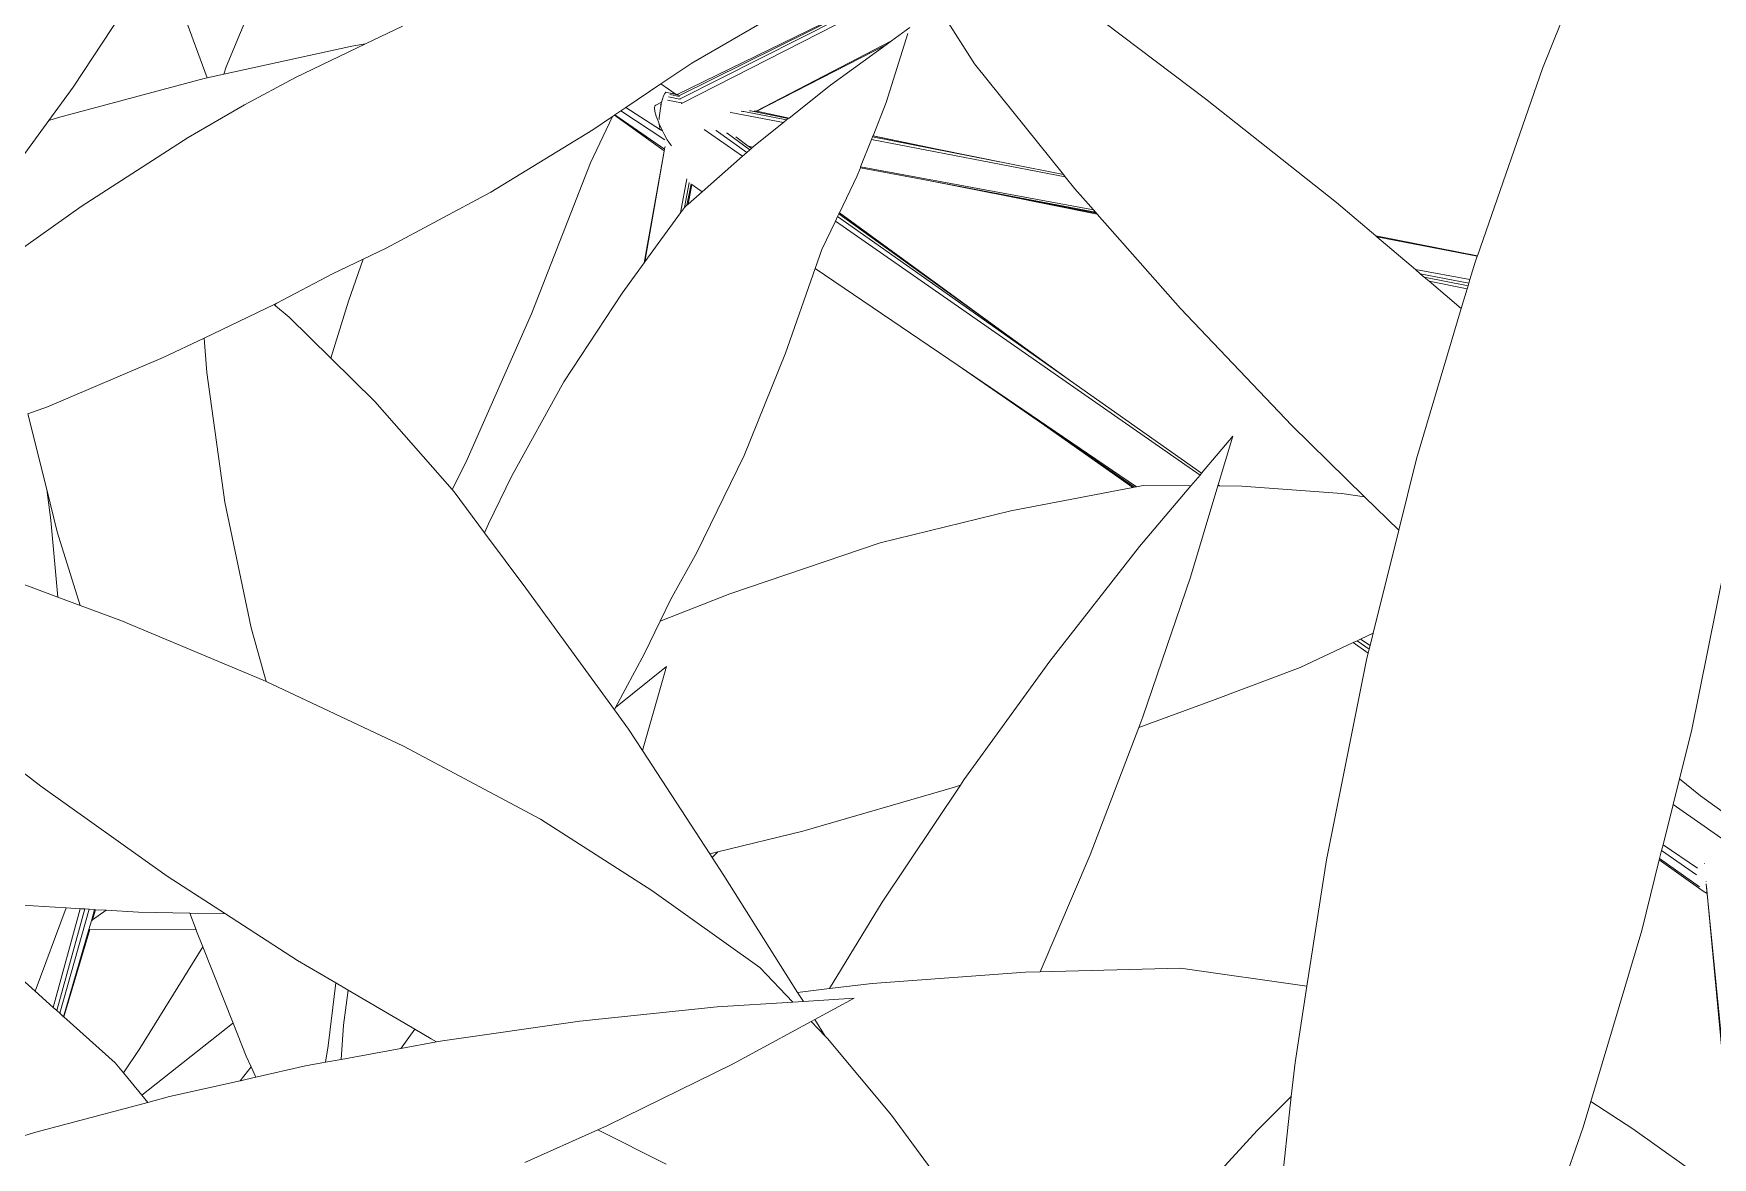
# Model space of a CAD drawing. Header units: millimetres. Extents: x 8 to 218431, y 13 to 56484.
# Drawn here: x 41979.5 to 42141.3, y 8231.5 to 8339.9 of the extents above; entities that cross this region are included whole.
import ezdxf

# ---------------------------------------------------------------- set-up
doc = ezdxf.new("R2010")
doc.units = ezdxf.units.MM
doc.header["$MEASUREMENT"] = 0
doc.layers.add('Edges', color=7, linetype='Continuous', lineweight=18)

# ---------------------------------------------------------------- blocks, each defined once
blk = doc.blocks.new('BAMBOOPLAN')
at = {"layer": 'Edges'}
for p, q in [((8.7081, 5.3617), (8.7014, 5.2202)), ((8.7014, 5.2202), (8.7008, 4.9466)), ((8.2763, 5.0291), (8.0561, 5.101)), ((7.5871, 4.7974), (7.8483, 5.0596)), ((7.5895, 4.7964), (7.8487, 5.0593)), ((7.85, 5.0583), (7.5927, 4.7931)), ((7.8539, 5.0552), (7.5965, 4.7877)), ((7.9601, 4.9711), (7.8979, 5.0204)), ((8.4933, 4.953), (8.2763, 5.0291)), ((7.8596, 4.9891), (7.8417, 4.9636)), ((7.8598, 4.9806), (7.8626, 4.8809)), ((8.1254, 4.8668), (7.9601, 4.9711)), ((7.6826, 4.9493), (7.5918, 4.8448)), ((7.6973, 4.8112), (7.8417, 4.9636)), ((7.6979, 4.8113), (7.8365, 4.9562)), ((7.8365, 4.9562), (7.782, 4.8786)), ((7.8417, 4.9636), (7.8365, 4.9562)), ((8.5597, 4.9271), (8.4933, 4.953)), ((8.7008, 4.9466), (8.5597, 4.9271)), ((8.7008, 4.9464), (8.5612, 4.9265)), ((8.7008, 4.9464), (8.7007, 4.9376)), ((8.7008, 4.9466), (8.7008, 4.9464)), ((8.5612, 4.9265), (8.5597, 4.9271)), ((8.6262, 4.9011), (8.5612, 4.9265)), ((8.7007, 4.9376), (8.7018, 4.9125)), ((8.6262, 4.9011), (8.7018, 4.9125)), ((8.6346, 4.8978), (8.6262, 4.9011)), ((8.6346, 4.8978), (8.702, 4.9076)), ((8.6411, 4.8952), (8.7022, 4.9038)), ((8.7018, 4.9125), (8.702, 4.9076)), ((8.702, 4.9076), (8.7022, 4.9038)), ((8.7022, 4.9038), (8.7024, 4.8991)), ((7.782, 4.8786), (7.743, 4.817)), ((7.8626, 4.8809), (7.8603, 4.8318)), ((8.6411, 4.8952), (8.6346, 4.8978)), ((8.6495, 4.892), (8.6411, 4.8952)), ((8.7024, 4.8991), (8.6495, 4.892)), ((8.7036, 4.8708), (8.6495, 4.892)), ((8.7024, 4.8991), (8.7036, 4.8708)), ((8.1288, 4.8646), (7.8601, 4.8262)), ((8.0509, 4.8564), (7.8602, 4.83)), ((7.9498, 4.8431), (8.0509, 4.8564)), ((8.1254, 4.8668), (8.0509, 4.8564)), ((8.1288, 4.8646), (8.1254, 4.8668)), ((8.1466, 4.8534), (8.1288, 4.8646)), ((8.7036, 4.8708), (8.7129, 4.655)), ((7.5918, 4.8448), (7.5609, 4.8039)), ((7.8582, 4.7855), (8.1807, 4.8341)), ((7.8603, 4.8314), (7.8602, 4.83)), ((7.8603, 4.8318), (7.9498, 4.8431)), ((7.8603, 4.8314), (7.9498, 4.8431)), ((7.8603, 4.8318), (7.8603, 4.8314)), ((7.955, 4.7985), (8.1843, 4.832)), ((8.0607, 4.8134), (8.186, 4.8311)), ((8.1807, 4.8341), (8.1466, 4.8534)), ((8.1843, 4.832), (8.1807, 4.8341)), ((8.186, 4.8311), (8.1843, 4.832)), ((8.1873, 4.8303), (8.186, 4.8311)), ((7.7377, 4.8087), (7.6648, 4.7982)), ((7.7407, 4.8134), (7.6811, 4.8051)), ((7.6883, 4.8088), (7.6899, 4.809)), ((7.6899, 4.809), (7.7423, 4.8159)), ((7.6945, 4.8109), (7.6973, 4.8112)), ((7.6973, 4.8112), (7.6979, 4.8113)), ((7.6979, 4.8113), (7.743, 4.817)), ((7.7377, 4.8087), (7.7113, 4.767)), ((7.7407, 4.8134), (7.7377, 4.8087)), ((7.7423, 4.8159), (7.7407, 4.8134)), ((7.743, 4.817), (7.7423, 4.8159)), ((7.8601, 4.8262), (7.8582, 4.7855)), ((7.8602, 4.83), (7.8601, 4.8262)), ((7.955, 4.7985), (8.0607, 4.8134)), ((8.1873, 4.8303), (8.0607, 4.8134)), ((8.3381, 4.7449), (8.1873, 4.8303)), ((6.9979, 4.8033), (6.9876, 4.6309)), ((7.5609, 4.8039), (7.5258, 4.7573)), ((7.5857, 4.7972), (7.5609, 4.8039)), ((7.5703, 4.7933), (7.5698, 4.7896)), ((7.5698, 4.7896), (7.5698, 4.7847)), ((7.5698, 4.7847), (7.5701, 4.7805)), ((7.5713, 4.7953), (7.5703, 4.7933)), ((7.5726, 4.7955), (7.5713, 4.7953)), ((7.5795, 4.7965), (7.5726, 4.7955)), ((7.5924, 4.7928), (7.5767, 4.7906)), ((7.5964, 4.7884), (7.5767, 4.7856)), ((7.5772, 4.7942), (7.5906, 4.7959)), ((7.5782, 4.7962), (7.5871, 4.7973)), ((7.5795, 4.7965), (7.5857, 4.7972)), ((7.5857, 4.7972), (7.5871, 4.7973)), ((7.5871, 4.7973), (7.5871, 4.7974)), ((7.5871, 4.7974), (7.5875, 4.7974)), ((7.5875, 4.7974), (7.5889, 4.7975)), ((7.5894, 4.7963), (7.5895, 4.7964)), ((7.5906, 4.7959), (7.5908, 4.796)), ((7.5927, 4.7931), (7.5924, 4.7928)), ((7.5924, 4.7928), (7.5925, 4.7928)), ((7.5929, 4.7928), (7.5925, 4.7928)), ((7.5965, 4.7877), (7.5962, 4.7874)), ((7.5965, 4.7885), (7.5964, 4.7884)), ((7.6648, 4.7982), (7.6636, 4.7981)), ((7.68, 4.8049), (7.6775, 4.8046)), ((7.6811, 4.8051), (7.68, 4.8049)), ((7.8582, 4.7844), (7.955, 4.7985)), ((7.8582, 4.7855), (7.8582, 4.7844)), ((7.1988, 4.763), (7.1586, 4.7234)), ((7.5639, 4.7741), (7.5627, 4.7727)), ((7.5627, 4.7727), (7.5633, 4.7697)), ((7.5633, 4.7697), (7.5656, 4.7652)), ((7.5701, 4.7805), (7.5639, 4.7741)), ((7.5656, 4.7652), (7.5695, 4.7597)), ((7.569, 4.7792), (7.5701, 4.7803)), ((7.5696, 4.7762), (7.5705, 4.7771)), ((7.5701, 4.7805), (7.5701, 4.7803)), ((7.5701, 4.7803), (7.5702, 4.7787)), ((7.5702, 4.7787), (7.5705, 4.7771)), ((7.5705, 4.7771), (7.5712, 4.7721)), ((7.5712, 4.7721), (7.5725, 4.7654)), ((7.5725, 4.7654), (7.5741, 4.7589)), ((7.6378, 4.7638), (7.6377, 4.7638)), ((7.6996, 4.7463), (7.6378, 4.7638)), ((7.6537, 4.7679), (7.6531, 4.768)), ((7.7036, 4.7534), (7.6537, 4.7679)), ((7.6685, 4.7695), (7.6692, 4.7693)), ((7.6692, 4.7693), (7.7063, 4.7581)), ((7.6821, 4.7685), (7.7027, 4.7621)), ((7.7027, 4.7621), (7.7091, 4.7631)), ((7.7027, 4.7621), (7.7037, 4.7618)), ((7.7037, 4.7618), (7.7088, 4.7626)), ((7.7037, 4.7618), (7.7077, 4.7606)), ((7.7088, 4.7626), (7.7077, 4.7606)), ((7.7091, 4.7631), (7.7088, 4.7626)), ((7.7113, 4.767), (7.7091, 4.7631)), ((7.8576, 4.7713), (7.8512, 4.7164)), ((7.8582, 4.7844), (7.8576, 4.7713)), ((6.8497, 4.7402), (6.7975, 4.5359)), ((7.5125, 4.7396), (7.4929, 4.7136)), ((7.5125, 4.7396), (7.505, 4.6695)), ((7.5145, 4.7423), (7.5125, 4.7396)), ((7.515, 4.7429), (7.5145, 4.7423)), ((7.5955, 4.7182), (7.5145, 4.7423)), ((7.5211, 4.7509), (7.515, 4.7429)), ((7.5951, 4.7204), (7.515, 4.7429)), ((7.5258, 4.7573), (7.5211, 4.7509)), ((7.5211, 4.7509), (7.5913, 4.7331)), ((7.5258, 4.7573), (7.5811, 4.7442)), ((7.5695, 4.7597), (7.5747, 4.7533)), ((7.5741, 4.7589), (7.5748, 4.7568)), ((7.5747, 4.7533), (7.5769, 4.7509)), ((7.5769, 4.7509), (7.5779, 4.7486)), ((7.5769, 4.7509), (7.5809, 4.7467)), ((7.5779, 4.7486), (7.5797, 4.7455)), ((7.5797, 4.7455), (7.5811, 4.7442)), ((7.5809, 4.7467), (7.5831, 4.7445)), ((7.5811, 4.7442), (7.5814, 4.744)), ((7.5818, 4.744), (7.5814, 4.744)), ((7.5825, 4.7441), (7.5818, 4.744)), ((7.5818, 4.744), (7.5841, 4.7435)), ((7.5831, 4.7445), (7.5841, 4.7435)), ((7.5841, 4.7435), (7.5876, 4.7401)), ((7.5876, 4.7401), (7.5943, 4.7342)), ((7.6996, 4.7463), (7.6632, 4.6822)), ((7.7036, 4.7534), (7.6996, 4.7463)), ((7.7063, 4.7581), (7.7036, 4.7534)), ((7.7077, 4.7606), (7.7063, 4.7581)), ((8.5354, 4.6426), (8.3381, 4.7449)), ((6.8785, 4.7172), (6.9678, 4.6083)), ((7.1586, 4.7234), (7.0824, 4.6482)), ((7.1586, 4.7234), (7.1418, 4.7142)), ((7.5943, 4.7342), (7.5975, 4.7317)), ((7.5947, 4.7233), (7.5945, 4.7242)), ((7.5947, 4.7233), (7.5951, 4.7204)), ((7.5951, 4.7204), (7.5955, 4.7182)), ((7.5955, 4.7182), (7.5955, 4.7181)), ((7.5955, 4.7181), (7.6196, 4.5636)), ((7.5955, 4.7181), (7.62, 4.565)), ((7.5975, 4.7317), (7.6007, 4.7292)), ((7.6007, 4.7292), (7.6024, 4.7281)), ((7.8512, 4.7164), (7.8509, 4.7146)), ((7.8512, 4.7164), (8.118, 4.6343)), ((7.1418, 4.7142), (6.9875, 4.6203)), ((7.4929, 4.7136), (7.3882, 4.5867)), ((7.8497, 4.7037), (7.8446, 4.6606)), ((7.8505, 4.7108), (7.8497, 4.7037)), ((8.4384, 4.5368), (7.8497, 4.7037)), ((7.8509, 4.7146), (7.8505, 4.7108)), ((8.2274, 4.6014), (7.8505, 4.7108)), ((7.8509, 4.7146), (8.118, 4.6343)), ((7.505, 4.6695), (7.4958, 4.4463)), ((7.6374, 4.6919), (7.6373, 4.692)), ((7.6446, 4.6447), (7.6374, 4.6919)), ((7.6421, 4.6883), (7.6421, 4.6884)), ((7.6422, 4.688), (7.6421, 4.6883)), ((7.6473, 4.6536), (7.6422, 4.688)), ((7.6451, 4.6872), (7.6493, 4.6576)), ((7.6463, 4.6868), (7.6466, 4.6867)), ((7.6466, 4.6867), (7.6503, 4.6594)), ((7.6466, 4.6867), (7.6632, 4.6822)), ((7.6632, 4.6822), (7.6503, 4.6594)), ((7.0824, 4.6482), (7.0282, 4.5897)), ((7.6473, 4.6536), (7.6446, 4.6447)), ((7.6476, 4.6546), (7.6473, 4.6536)), ((7.6493, 4.6576), (7.6476, 4.6546)), ((7.6503, 4.6594), (7.6493, 4.6576)), ((7.8446, 4.6606), (7.8445, 4.633)), ((8.7129, 4.655), (8.7219, 4.5542)), ((9.1622, 4.6521), (9.1929, 4.4239)), ((6.9876, 4.6309), (6.9875, 4.6203)), ((7.6446, 4.6447), (7.62, 4.565)), ((7.8445, 4.633), (7.8442, 4.5091)), ((7.8445, 4.633), (8.0743, 4.5707)), ((8.118, 4.6343), (8.2274, 4.6014)), ((8.6622, 4.5825), (8.5354, 4.6426)), ((6.9642, 4.6061), (6.792, 4.4895)), ((6.9678, 4.6083), (6.9642, 4.6061)), ((6.9875, 4.6203), (6.9678, 4.6083)), ((8.4396, 4.5399), (8.2274, 4.6014)), ((8.4637, 4.602), (8.4396, 4.5399)), ((8.4637, 4.602), (8.4666, 4.5321)), ((7.0282, 4.5897), (6.9698, 4.5216)), ((7.3882, 4.5867), (7.2772, 4.4668)), ((8.6622, 4.5825), (8.6311, 4.5764)), ((8.7219, 4.5542), (8.6622, 4.5825)), ((7.6196, 4.5636), (7.6043, 4.5141)), ((7.62, 4.565), (7.6196, 4.5636)), ((8.0743, 4.5707), (8.3607, 4.493)), ((8.0743, 4.5707), (8.2086, 4.5333)), ((8.6311, 4.5764), (8.4975, 4.5412)), ((8.7219, 4.5542), (8.7348, 4.4087)), ((6.7975, 4.5359), (6.7807, 4.4811)), ((8.3564, 4.4905), (8.2086, 4.5333)), ((8.2086, 4.5333), (8.3583, 4.4916)), ((8.4384, 4.5368), (8.4314, 4.5188)), ((8.4396, 4.5399), (8.4384, 4.5368)), ((8.4687, 4.5314), (8.4666, 4.5321)), ((8.4666, 4.5321), (8.4666, 4.5307)), ((8.4687, 4.5314), (8.4666, 4.5307)), ((8.4666, 4.5307), (8.472, 4.3997)), ((8.4975, 4.5412), (8.4687, 4.5314)), ((6.9698, 4.5216), (6.8617, 4.3839)), ((7.6043, 4.5141), (7.5687, 4.3724)), ((7.8442, 4.5091), (7.8361, 4.3573)), ((8.4314, 4.5188), (8.3689, 4.4977)), ((8.4314, 4.5188), (8.3917, 4.4164)), ((6.792, 4.4895), (6.7807, 4.4811)), ((8.3564, 4.4905), (8.2081, 4.4053)), ((8.3583, 4.4916), (8.3564, 4.4905)), ((8.3607, 4.493), (8.3583, 4.4916)), ((8.3689, 4.4977), (8.3607, 4.493)), ((6.7807, 4.4811), (6.736, 4.335)), ((7.2772, 4.4668), (7.2523, 4.4422)), ((7.2523, 4.4422), (7.219, 4.4093)), ((7.2523, 4.4422), (7.2519, 4.3805)), ((7.4958, 4.4463), (7.4772, 4.2231)), ((8.3917, 4.4164), (8.3265, 4.2268)), ((9.1929, 4.4239), (9.1988, 4.3566)), ((7.219, 4.4093), (7.1598, 4.3458)), ((8.2081, 4.4053), (8.0527, 4.3048)), ((8.472, 4.3997), (8.4727, 4.1965)), ((8.721, 4.3953), (8.7173, 4.3916)), ((8.7348, 4.4087), (8.721, 4.3953)), ((8.721, 4.3953), (8.7364, 4.3911)), ((8.7348, 4.4087), (8.7364, 4.3911)), ((6.8617, 4.3839), (6.7598, 4.2418)), ((7.2519, 4.3805), (7.2547, 4.2987)), ((7.5687, 4.3724), (7.5429, 4.2255)), ((8.7129, 4.3874), (8.6552, 4.3313)), ((8.7173, 4.3916), (8.7129, 4.3874)), ((8.7373, 4.3803), (8.7129, 4.3874)), ((8.7173, 4.3916), (8.7368, 4.3862)), ((8.7364, 4.3911), (8.7368, 4.3862)), ((8.7368, 4.3862), (8.7373, 4.3803)), ((8.7373, 4.3803), (8.7379, 4.3731)), ((8.7379, 4.3731), (8.7757, 4.0927)), ((7.1598, 4.3458), (7.1579, 4.344)), ((7.8361, 4.3573), (7.818, 4.21)), ((9.2337, 4.3439), (9.1988, 4.3566)), ((9.1988, 4.3566), (9.2021, 4.3203)), ((7.1569, 4.3429), (7.0806, 4.2678)), ((7.1579, 4.344), (7.1569, 4.3429)), ((7.1569, 4.3429), (7.1592, 4.342)), ((7.1579, 4.344), (7.1592, 4.342)), ((7.1592, 4.342), (7.1818, 4.3333)), ((7.1818, 4.3333), (7.2547, 4.2987)), ((8.6552, 4.3313), (8.556, 4.2487)), ((9.3706, 4.3024), (9.2337, 4.3439)), ((8.0527, 4.3048), (7.8799, 4.1707)), ((9.3022, 4.2919), (9.2021, 4.3203)), ((9.2021, 4.3203), (9.2071, 4.2634)), ((7.2547, 4.2987), (7.3315, 4.2621)), ((7.0806, 4.2678), (7.0362, 4.2241)), ((7.0806, 4.2678), (7.0994, 4.2243)), ((7.3315, 4.2621), (7.4715, 4.1818)), ((9.2071, 4.2634), (9.2622, 4.2484)), ((9.2071, 4.2634), (9.2078, 4.255)), ((9.2078, 4.255), (9.2643, 4.2393)), ((9.2078, 4.255), (9.2088, 4.2438)), ((9.2693, 4.2574), (9.2695, 4.2569)), ((8.556, 4.2487), (8.4722, 4.1807)), ((9.2735, 4.2251), (9.2088, 4.2438)), ((9.2088, 4.2438), (9.209, 4.2421)), ((9.2802, 4.221), (9.209, 4.2421)), ((9.209, 4.2421), (9.2179, 4.142)), ((9.2795, 4.235), (9.2798, 4.2344)), ((9.2795, 4.235), (9.2797, 4.2344)), ((9.2809, 4.232), (9.4383, 3.8888)), ((7.0362, 4.2241), (6.9077, 4.1081)), ((7.0994, 4.2243), (7.1815, 4.0635)), ((7.4772, 4.2231), (7.4715, 4.1818)), ((7.5429, 4.2255), (7.5341, 4.1536)), ((7.818, 4.21), (7.8051, 4.1366)), ((8.3265, 4.2268), (8.2681, 4.0338)), ((9.2802, 4.221), (9.2865, 4.2195)), ((9.2824, 4.2285), (9.2865, 4.2195)), ((9.2865, 4.2195), (9.392, 3.9871)), ((8.4727, 4.1965), (8.4722, 4.1807)), ((7.4715, 4.1818), (7.475, 4.1799)), ((7.475, 4.1799), (7.5332, 4.1403)), ((7.8799, 4.1707), (7.8014, 4.1039)), ((8.4722, 4.1807), (8.4659, 3.9927)), ((7.5341, 4.1536), (7.5332, 4.1403)), ((7.5332, 4.1403), (7.6118, 4.0868)), ((9.2179, 4.142), (9.2285, 3.8965)), ((7.8051, 4.1366), (7.8014, 4.1039)), ((6.9077, 4.1081), (6.8854, 4.0899)), ((7.8014, 4.1039), (7.7957, 4.0548)), ((8.7757, 4.0927), (8.8071, 3.9192)), ((6.8854, 4.0899), (6.9439, 3.9999)), ((7.6118, 4.0868), (7.7816, 3.9682)), ((7.1815, 4.0635), (7.2721, 3.9114)), ((7.7957, 4.0548), (7.7821, 3.9713)), ((7.8299, 4.048), (7.7821, 3.9713)), ((7.8299, 4.048), (7.8365, 3.9277)), ((8.2659, 4.0251), (8.2169, 3.8377)), ((8.2659, 4.0251), (8.259, 4.0201)), ((8.2681, 4.0338), (8.2659, 4.0251)), ((6.9439, 3.9999), (6.963, 3.9619)), ((6.9439, 3.9999), (6.9766, 3.9497)), ((8.259, 4.0201), (8.0815, 3.8946)), ((8.4659, 3.9927), (8.4535, 3.8182)), ((6.963, 3.9619), (7.0066, 3.8648)), ((7.7821, 3.9713), (7.7816, 3.9682)), ((7.7816, 3.9682), (7.8088, 3.9493)), ((6.9766, 3.9497), (7.0393, 3.864)), ((7.8088, 3.9493), (7.8365, 3.9277)), ((7.2721, 3.9114), (7.3156, 3.8485)), ((7.8365, 3.9277), (7.9705, 3.8234)), ((8.8071, 3.9192), (8.6347, 3.8861)), ((8.8071, 3.9192), (8.826, 3.8144)), ((8.0815, 3.8946), (7.9803, 3.8297)), ((8.6347, 3.8861), (8.4535, 3.8182)), ((9.2952, 3.8799), (9.2285, 3.8965)), ((9.2285, 3.8965), (9.2301, 3.8595)), ((7.0066, 3.8648), (6.8831, 3.8676)), ((7.0393, 3.864), (7.0066, 3.8648)), ((7.0992, 3.8627), (7.0393, 3.864)), ((7.3113, 3.849), (7.0992, 3.8627)), ((9.4214, 3.8428), (9.2952, 3.8799)), ((7.3156, 3.8485), (7.3113, 3.849)), ((7.5234, 3.8257), (7.3156, 3.8485)), ((8.2169, 3.8377), (8.1867, 3.7016)), ((9.2301, 3.8595), (9.2297, 3.6907)), ((7.7348, 3.7927), (7.5234, 3.8257)), ((7.9803, 3.8297), (7.9705, 3.8234)), ((7.9705, 3.8234), (7.9754, 3.8195)), ((7.9803, 3.8297), (7.9754, 3.8195)), ((7.9754, 3.8195), (7.9985, 3.8016)), ((8.4535, 3.8182), (8.4347, 3.8111)), ((8.826, 3.8144), (8.8364, 3.7687)), ((7.9117, 3.7498), (7.7348, 3.7927)), ((7.9985, 3.8016), (8.1471, 3.6823)), ((8.4347, 3.8111), (8.2403, 3.7277)), ((8.8364, 3.7687), (8.8074, 3.7091)), ((8.8364, 3.7687), (8.8889, 3.5389)), ((8.0869, 3.6976), (7.9117, 3.7498)), ((8.2403, 3.7277), (8.1867, 3.7016)), ((8.1867, 3.7016), (8.1471, 3.6823)), ((8.2233, 3.7), (8.1587, 3.6731)), ((8.2233, 3.7), (8.1817, 3.6546)), ((8.8074, 3.7091), (8.7416, 3.5583)), ((8.1452, 3.6674), (8.0869, 3.6976)), ((8.1471, 3.6823), (8.1587, 3.6731)), ((7.0693, 3.611), (6.9271, 3.6591)), ((8.1452, 3.6674), (8.0489, 3.6273)), ((8.1587, 3.6731), (8.1452, 3.6674)), ((8.1817, 3.6546), (8.178, 3.6505)), ((8.1817, 3.6546), (8.2029, 3.6376)), ((8.178, 3.6505), (8.0945, 3.5595)), ((8.2029, 3.6376), (8.178, 3.6505)), ((8.2068, 3.6356), (8.2029, 3.6376)), ((8.3247, 3.5646), (8.2068, 3.6356)), ((7.2746, 3.5505), (7.0693, 3.611)), ((8.0489, 3.6273), (7.8765, 3.5472)), ((8.4403, 3.4848), (8.3247, 3.5646)), ((7.3673, 3.5276), (7.2746, 3.5505)), ((7.8765, 3.5472), (7.7067, 3.4599)), ((8.0945, 3.5595), (7.9597, 3.4236)), ((7.3673, 3.5276), (7.3207, 3.5125)), ((7.4821, 3.4993), (7.3673, 3.5276)), ((7.336, 3.4938), (7.1975, 3.4464)), ((7.2534, 3.4907), (7.2104, 3.4787)), ((7.3207, 3.5125), (7.2534, 3.4907)), ((7.3207, 3.5125), (7.336, 3.4938)), ((7.336, 3.4938), (7.3373, 3.4921)), ((7.3373, 3.4921), (7.3526, 3.4744)), ((7.5417, 3.4873), (7.4821, 3.4993)), ((7.1756, 3.469), (7.1574, 3.464)), ((7.182, 3.4708), (7.1756, 3.469)), ((7.185, 3.3285), (7.1756, 3.469)), ((7.1876, 3.4724), (7.182, 3.4708)), ((7.1911, 3.326), (7.182, 3.4708)), ((7.195, 3.4744), (7.1876, 3.4724)), ((7.1962, 3.3238), (7.1876, 3.4724)), ((7.1962, 3.4747), (7.195, 3.4744)), ((7.195, 3.4744), (7.1958, 3.4585)), ((7.2104, 3.4787), (7.1962, 3.4747)), ((7.1962, 3.4747), (7.1968, 3.4599)), ((7.2104, 3.4787), (7.1968, 3.4599)), ((7.3526, 3.4744), (7.3165, 3.3138)), ((7.3526, 3.4744), (7.4262, 3.3887)), ((7.5417, 3.4873), (7.5603, 3.402)), ((7.5612, 3.4834), (7.5417, 3.4873)), ((7.5612, 3.4834), (7.571, 3.4359)), ((7.6655, 3.4624), (7.5612, 3.4834)), ((7.1574, 3.464), (7.0842, 3.4436)), ((7.1574, 3.464), (7.1544, 3.3414)), ((7.1968, 3.4599), (7.1958, 3.4585)), ((7.1958, 3.4585), (7.1965, 3.4461)), ((7.1975, 3.4464), (7.1965, 3.4461)), ((7.1965, 3.4461), (7.2028, 3.321)), ((7.1975, 3.4464), (7.2033, 3.3208)), ((7.6994, 3.4558), (7.6561, 3.4313)), ((7.6655, 3.4624), (7.6562, 3.4315)), ((7.6912, 3.4573), (7.6655, 3.4624)), ((7.6994, 3.4558), (7.6912, 3.4573)), ((7.7067, 3.4599), (7.6994, 3.4558)), ((7.571, 3.4359), (7.5832, 3.3901)), ((7.6561, 3.4313), (7.5832, 3.3901)), ((7.6562, 3.4315), (7.6561, 3.4313)), ((7.9597, 3.4236), (7.9488, 3.4135)), ((7.5603, 3.402), (7.5639, 3.3792)), ((7.9488, 3.4135), (7.8684, 3.3385)), ((8.0534, 3.3995), (7.9488, 3.4135)), ((7.4256, 3.3879), (7.3398, 3.254)), ((7.4262, 3.3887), (7.4256, 3.3879)), ((7.4262, 3.3887), (7.458, 3.3517)), ((7.5639, 3.3792), (7.5399, 3.3656)), ((7.5832, 3.3901), (7.5639, 3.3792)), ((7.085, 3.3706), (7.1544, 3.3414)), ((7.458, 3.3517), (7.4694, 3.3398)), ((7.5399, 3.3656), (7.48, 3.3286)), ((7.1544, 3.3414), (7.185, 3.3285)), ((7.185, 3.3285), (7.1911, 3.326)), ((7.4694, 3.3398), (7.4612, 3.3169)), ((7.48, 3.3286), (7.4612, 3.3169)), ((7.4694, 3.3398), (7.48, 3.3286)), ((7.1911, 3.326), (7.1962, 3.3238)), ((7.1962, 3.3238), (7.2028, 3.321)), ((7.2028, 3.321), (7.2033, 3.3208)), ((7.2033, 3.3208), (7.2908, 3.284)), ((7.3165, 3.3138), (7.3058, 3.2748)), ((7.4612, 3.3169), (7.3765, 3.2645)), ((7.2908, 3.284), (7.3058, 3.2748)), ((7.3058, 3.2748), (7.3398, 3.254)), ((7.3765, 3.2645), (7.3509, 3.2473)), ((7.3509, 3.2473), (7.2169, 3.1569)), ((7.3398, 3.254), (7.3509, 3.2473)), ((7.2169, 3.1569), (7.145, 3.1043))]:
    blk.add_line(p, q, dxfattribs=at)

msp = doc.modelspace()

# ---------------------------------------------------------------- block references
at = {"xscale": 69.97983938875464, "yscale": 69.97983938875464, "zscale": 69.97983938875464, "rotation": 340.9588725647666}
msp.add_blockref('BAMBOOPLAN', (41430.14, 8189.87), dxfattribs=at)

doc.saveas('drawing.dxf')
